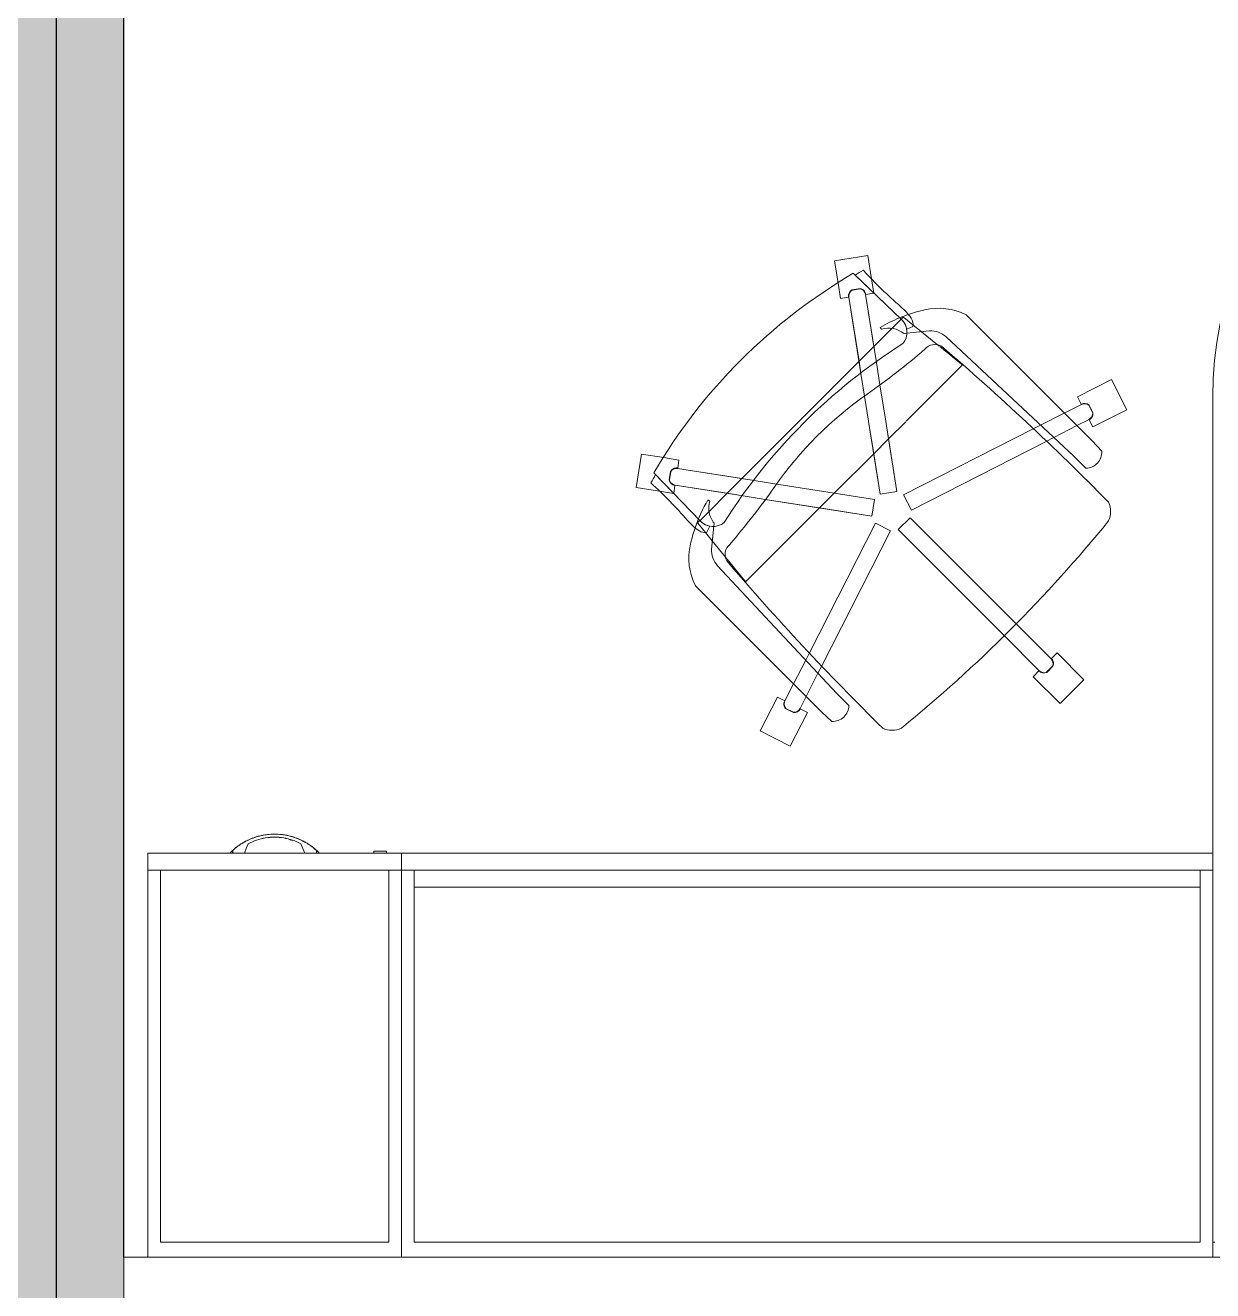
# Model space of a CAD drawing. Header units: inches. Extents: x 587 to 1284, y 1170 to 2052.
# Drawn here: x 655.3 to 725.5, y 1786.1 to 1861 of the extents above; entities that cross this region are included whole.
import ezdxf

# ---------------------------------------------------------------- set-up
doc = ezdxf.new("R2010")
doc.units = ezdxf.units.IN
doc.header["$MEASUREMENT"] = 0
for name, color, linetype, lineweight in [('A-DETL', 90, 'Continuous', 9), ('A-DETL-GENF', 92, 'Continuous', 9), ('A-WALL', 113, 'Continuous', 18), ('A-WALL-PATT', 111, 'Continuous', 18), ('I-FURN', 30, 'Continuous', 9), ('I-FURN-PNLS', 30, 'Continuous', 9), ('I-WALL', 2, 'Continuous', 18)]:
    doc.layers.add(name, color=color, linetype=linetype, lineweight=lineweight)

# ---------------------------------------------------------------- blocks, each defined once
blk = doc.blocks.new('Zira Wksta 12 - Type 1-7446630-Level 07  POWER _ SIGNAL')
at = {"layer": 'I-FURN'}
for p, q in [((-52.013, -41.994), (-50.231, -41.086)), ((-52.013, -41.994), (-50.231, -41.086)), ((-50.231, -41.086), (-49.209, -43.091)), ((-50.231, -41.086), (-49.209, -43.091)), ((-50.991, -43.999), (-52.013, -41.994)), ((-50.991, -43.999), (-52.013, -41.994)), ((-48.386, -43.133), (-47.775, -42.563)), ((-55.839, -50.586), (-48.386, -43.133)), ((-50.046, -43.085), (-50.504, -43.319)), ((-50.046, -43.085), (-50.504, -43.319)), ((-50.493, -43.325), (-50.048, -43.098)), ((-50.493, -43.325), (-50.048, -43.098)), ((-49.655, -43.318), (-49.289, -44.036)), ((-49.655, -43.318), (-49.289, -44.036)), ((-49.209, -43.091), (-49.64, -43.31)), ((-49.209, -43.091), (-49.64, -43.31)), ((-50.561, -43.78), (-50.991, -43.999)), ((-50.561, -43.78), (-50.991, -43.999)), ((-50.032, -44.779), (-50.546, -43.772)), ((-50.032, -44.779), (-50.546, -43.772)), ((-49.289, -44.036), (-48.591, -45.405)), ((-49.289, -44.036), (-48.591, -45.405)), ((-46.768, -43.503), (-47.475, -44.21)), ((-35.858, -45.206), (-34.267, -43.615)), ((-35.858, -45.206), (-34.267, -43.615)), ((-34.267, -43.615), (-32.853, -45.029)), ((-34.267, -43.615), (-32.853, -45.029)), ((-47.475, -44.21), (-54.531, -51.764)), ((-49.318, -46.182), (-50.032, -44.779)), ((-49.318, -46.182), (-50.032, -44.779)), ((-48.591, -45.405), (-48.361, -45.856)), ((-48.591, -45.405), (-48.361, -45.856)), ((-37.604, -47.658), (-35.505, -45.559)), ((-37.604, -47.658), (-35.505, -45.559)), ((-35.517, -45.547), (-35.858, -45.206)), ((-35.517, -45.547), (-35.858, -45.206)), ((-35.35, -45.444), (-35.351, -45.444)), ((-35.063, -45.471), (-34.709, -45.824)), ((-35.063, -45.471), (-34.709, -45.824)), ((-34.697, -45.822), (-35.061, -45.459)), ((-34.697, -45.822), (-35.061, -45.459)), ((-32.853, -45.029), (-34.444, -46.62)), ((-32.853, -45.029), (-34.444, -46.62)), ((-49.098, -46.613), (-49.318, -46.182)), ((-49.098, -46.613), (-49.318, -46.182)), ((-48.361, -45.856), (-44.299, -53.83)), ((-48.361, -45.856), (-44.299, -53.83)), ((-34.798, -46.266), (-36.897, -48.366)), ((-34.798, -46.266), (-36.897, -48.366)), ((-34.444, -46.62), (-34.786, -46.278)), ((-34.444, -46.62), (-34.786, -46.278)), ((-45.19, -54.284), (-49.098, -46.613)), ((-45.19, -54.284), (-49.098, -46.613)), ((-43.847, -53.902), (-37.604, -47.658)), ((-43.847, -53.902), (-37.604, -47.658)), ((-36.897, -48.366), (-43.14, -54.609)), ((-36.897, -48.366), (-43.14, -54.609)), ((-53.965, -52.149), (-52.927, -50.867)), ((-52.927, -50.867), (-52.879, -50.808)), ((-52.876, -50.811), (-49.544, -54.143)), ((-54.842, -53.233), (-54.066, -52.274)), ((-54.058, -52.265), (-53.99, -52.18)), ((-54.894, -52.75), (-54.75, -54.098)), ((-55.598, -54.166), (-55.248, -53.734)), ((-55.248, -53.734), (-54.842, -53.233)), ((-55.158, -53.744), (-54.99, -54.106)), ((-44.299, -53.83), (-45.19, -54.284)), ((-44.299, -53.83), (-45.19, -54.284)), ((-58.298, -57.263), (-55.563, -54.413)), ((-55.563, -54.413), (-58.195, -57.155)), ((-55.711, -54.305), (-55.605, -54.174)), ((-55.684, -54.332), (-55.711, -54.305)), ((-55.601, -54.415), (-55.681, -54.335)), ((-55.033, -54.983), (-55.569, -54.447)), ((-54.75, -54.098), (-54.734, -54.257)), ((-49.522, -54.165), (-48.503, -55.184)), ((-43.14, -54.609), (-43.847, -53.902)), ((-43.14, -54.609), (-43.847, -53.902)), ((-53.967, -56.049), (-55.033, -54.983)), ((-51.71, -55.691), (-49.544, -55.348)), ((-51.71, -55.691), (-49.544, -55.348)), ((-49.529, -55.346), (-45.397, -54.692)), ((-49.529, -55.346), (-48.503, -55.184)), ((-48.503, -55.184), (-45.397, -54.692)), ((-48.503, -55.184), (-47.629, -56.058)), ((-45.397, -54.692), (-45.241, -55.679)), ((-45.397, -54.692), (-45.241, -55.679)), ((-43.522, -55.951), (-43.068, -55.06)), ((-43.522, -55.951), (-43.068, -55.06)), ((-43.068, -55.06), (-35.095, -59.123)), ((-43.068, -55.06), (-35.095, -59.123)), ((-57.972, -56.177), (-57.128, -56.043)), ((-57.972, -56.177), (-57.128, -56.043)), ((-57.128, -56.044), (-57.052, -56.52)), ((-57.128, -56.044), (-57.052, -56.52)), ((-57.05, -56.537), (-53.02, -55.899)), ((-57.05, -56.537), (-53.967, -56.049)), ((-54.986, -55.591), (-55.102, -55.672)), ((-53.967, -56.049), (-53.02, -55.899)), ((-53.093, -56.923), (-53.967, -56.049)), ((-53.02, -55.899), (-51.71, -55.691)), ((-53.02, -55.899), (-51.71, -55.691)), ((-45.241, -55.679), (-49.535, -56.359)), ((-47.629, -56.058), (-49.535, -56.359)), ((-45.241, -55.679), (-47.629, -56.058)), ((-47.629, -56.058), (-45.296, -58.391)), ((-45.835, -61.796), (-44.917, -56.003)), ((-45.296, -58.391), (-44.917, -56.003)), ((-44.917, -56.003), (-43.93, -56.159)), ((-44.917, -56.003), (-43.93, -56.159)), ((-35.851, -59.86), (-43.522, -55.951)), ((-35.851, -59.86), (-43.522, -55.951)), ((-59.35, -56.395), (-57.972, -56.177)), ((-59.35, -56.395), (-57.972, -56.177)), ((-59.037, -58.371), (-59.35, -56.395)), ((-59.037, -58.371), (-59.35, -56.395)), ((-57.392, -56.837), (-57.312, -57.345)), ((-57.392, -56.837), (-57.312, -57.345)), ((-57.303, -57.337), (-57.381, -56.843)), ((-57.303, -57.337), (-57.381, -56.843)), ((-52.373, -56.809), (-56.893, -57.525)), ((-52.373, -56.809), (-53.093, -56.923)), ((-51.034, -56.597), (-52.373, -56.809)), ((-51.034, -56.597), (-52.373, -56.809)), ((-49.544, -56.361), (-51.034, -56.597)), ((-49.544, -56.361), (-51.034, -56.597)), ((-43.93, -56.159), (-44.93, -62.472)), ((-43.93, -56.159), (-44.422, -59.265)), ((-53.093, -56.923), (-56.893, -57.525)), ((-56.891, -57.542), (-56.815, -58.019)), ((-56.891, -57.542), (-56.815, -58.019)), ((-46.161, -63.855), (-53.093, -56.923)), ((-33.448, -58.237), (-32.741, -57.53)), ((-57.709, -58.16), (-59.037, -58.371)), ((-57.709, -58.16), (-59.037, -58.371)), ((-56.815, -58.019), (-57.709, -58.16)), ((-56.815, -58.019), (-57.709, -58.16)), ((-41.002, -65.293), (-33.448, -58.237)), ((-45.835, -61.796), (-45.296, -58.391)), ((-45.296, -58.391), (-44.422, -59.265)), ((-31.802, -58.537), (-32.372, -59.148)), ((-44.422, -59.265), (-44.93, -62.472)), ((-44.422, -59.265), (-40.049, -63.638)), ((-32.372, -59.148), (-39.824, -66.601)), ((-35.421, -60.079), (-35.851, -59.86)), ((-35.421, -60.079), (-35.851, -59.86)), ((-35.095, -59.123), (-34.643, -59.353)), ((-35.095, -59.123), (-34.643, -59.353)), ((-34.643, -59.353), (-33.274, -60.051)), ((-34.643, -59.353), (-33.274, -60.051)), ((-34.018, -60.794), (-35.421, -60.079)), ((-34.018, -60.794), (-35.421, -60.079)), ((-33.274, -60.051), (-32.556, -60.416)), ((-33.274, -60.051), (-32.556, -60.416)), ((-32.549, -60.401), (-32.329, -59.971)), ((-32.549, -60.401), (-32.332, -59.977)), ((-32.332, -59.977), (-32.329, -59.971)), ((-32.329, -59.971), (-30.325, -60.992)), ((-32.329, -59.971), (-30.325, -60.992)), ((-33.01, -61.308), (-34.018, -60.794)), ((-33.01, -61.308), (-34.018, -60.794)), ((-33.237, -61.753), (-33.018, -61.323)), ((-33.237, -61.753), (-33.018, -61.323)), ((-32.336, -60.809), (-32.563, -61.255)), ((-32.336, -60.809), (-32.563, -61.255)), ((-32.557, -61.266), (-32.323, -60.808)), ((-32.557, -61.266), (-32.323, -60.808)), ((-30.325, -60.992), (-31.233, -62.774)), ((-30.325, -60.992), (-31.233, -62.774)), ((-46.047, -63.134), (-45.835, -61.796)), ((-46.047, -63.134), (-45.835, -61.796)), ((-31.233, -62.774), (-33.237, -61.753)), ((-31.233, -62.774), (-33.237, -61.753)), ((-44.93, -62.472), (-45.137, -63.781)), ((-44.93, -62.472), (-45.137, -63.781)), ((-46.763, -67.655), (-46.047, -63.134)), ((-46.161, -63.855), (-46.047, -63.134)), ((-46.763, -67.655), (-46.161, -63.855)), ((-45.287, -64.729), (-46.161, -63.855)), ((-45.137, -63.781), (-45.775, -67.812)), ((-45.137, -63.781), (-45.287, -64.729)), ((-40.105, -63.688), (-41.387, -64.726)), ((-40.046, -63.641), (-40.105, -63.688)), ((-45.287, -64.729), (-45.775, -67.812)), ((-44.221, -65.795), (-45.287, -64.729)), ((-41.512, -64.828), (-42.471, -65.604)), ((-41.418, -64.752), (-41.503, -64.82)), ((-44.911, -65.864), (-44.829, -65.748)), ((-43.686, -66.33), (-44.221, -65.795)), ((-43.495, -65.495), (-43.337, -65.512)), ((-43.344, -65.751), (-42.982, -65.92)), ((-43.337, -65.512), (-41.988, -65.655)), ((-42.471, -65.604), (-42.972, -66.01)), ((-43.651, -66.325), (-46.501, -69.06)), ((-46.394, -68.957), (-43.651, -66.325)), ((-43.573, -66.443), (-43.653, -66.363)), ((-43.543, -66.473), (-43.571, -66.445)), ((-43.412, -66.366), (-43.543, -66.473)), ((-42.972, -66.01), (-43.404, -66.36)), ((-47.399, -68.471), (-47.257, -67.577)), ((-47.399, -68.471), (-47.257, -67.577)), ((-47.257, -67.577), (-46.78, -67.652)), ((-47.257, -67.577), (-46.78, -67.652)), ((-46.583, -68.074), (-46.075, -68.154)), ((-46.583, -68.074), (-46.075, -68.154)), ((-46.081, -68.143), (-46.575, -68.065)), ((-46.081, -68.143), (-46.575, -68.065)), ((-45.759, -67.814), (-45.282, -67.89)), ((-45.759, -67.814), (-45.282, -67.89)), ((-45.281, -67.89), (-45.415, -68.734)), ((-45.281, -67.89), (-45.415, -68.734)), ((-47.609, -69.799), (-47.399, -68.471)), ((-47.609, -69.799), (-47.399, -68.471)), ((-45.415, -68.734), (-45.633, -70.112)), ((-45.415, -68.734), (-45.633, -70.112)), ((-45.633, -70.112), (-47.609, -69.799)), ((-45.633, -70.112), (-47.609, -69.799)), ((-24.173, -89.02), (-24, -89.02)), ((-24.173, -89.02), (-24, -89.02)), ((-24.173, -89.02), (-24, -89.02)), ((-24, -89.013), (-24.167, -89.013)), ((-24, -89.013), (-24.167, -89.013)), ((-24, -89.013), (-24.167, -89.013)), ((-24, -88.848), (-24, -88.843)), ((-24, -88.843), (-24, -88.886)), ((-24, -88.896), (-24, -88.843)), ((-24, -88.843), (-24, -88.846)), ((-24, -88.848), (-24, -88.843)), ((-24, -88.843), (-24, -88.846)), ((-24, -88.846), (-24, -88.855)), ((-24, -88.846), (-24, -88.855)), ((-24, -88.896), (-24, -88.848)), ((-24, -88.859), (-24, -88.848)), ((-24, -88.855), (-24, -88.869)), ((-24, -88.855), (-24, -88.869)), ((-24, -88.876), (-24, -88.859)), ((-24, -88.869), (-24, -88.886)), ((-24, -88.869), (-24, -88.886)), ((-24, -88.896), (-24, -88.876)), ((-24, -88.886), (-24, -88.918)), ((-24, -88.886), (-24, -88.918)), ((-24, -88.886), (-24, -88.988)), ((-24, -88.941), (-24, -88.917)), ((-24, -88.941), (-24, -88.917)), ((-24, -88.941), (-24, -88.917)), ((-24, -88.918), (-24, -88.988)), ((-24, -88.918), (-24, -88.952)), ((-24, -88.988), (-24, -88.952)), ((-24, -88.988), (-24, -88.952)), ((-24, -88.952), (-24, -88.988)), ((-24, -88.988), (-24, -88.952)), ((-24, -89.02), (-24, -88.988)), ((-24, -88.988), (-24, -89.013)), ((-24, -89.02), (-24, -88.988)), ((-24, -88.988), (-24, -89.013)), ((-24, -89.02), (-24, -88.988)), ((-24, -88.988), (-24, -89.013)), ((-24, -89.02), (-24, -89.364)), ((-24, -89.361), (-24, -89.02)), ((-24, -89.02), (-24, -89.709)), ((-24, -89.361), (-24, -89.02)), ((-24, -89.02), (-24, -89.364)), ((-24, -89.361), (-24, -89.02)), ((-24.281, -89.825), (-24, -89.709)), ((-24.281, -89.825), (-24, -89.709)), ((-24.281, -89.825), (-24, -89.709)), ((-24, -89.364), (-24, -89.709)), ((-24, -89.709), (-24, -89.364)), ((-24, -89.709), (-24, -89.364)), ((-24, -89.364), (-24, -89.709)), ((-24, -89.709), (-24, -89.364)), ((-24.561, -89.941), (-24.281, -89.825)), ((-24.561, -89.941), (-24.281, -89.825)), ((-24.561, -89.941), (-24.281, -89.825)), ((-24.281, -93.175), (-24.561, -93.059)), ((-24.281, -93.175), (-24.561, -93.059)), ((-24.281, -93.175), (-24.561, -93.059)), ((-24, -93.291), (-24.281, -93.175)), ((-24, -93.291), (-24.281, -93.175)), ((-24, -93.291), (-24.281, -93.175)), ((-24, -93.636), (-24, -93.291)), ((-24, -93.291), (-24, -93.636)), ((-24, -93.636), (-24, -93.291)), ((-24, -93.291), (-24, -93.636)), ((-24, -93.636), (-24, -93.291)), ((-24, -93.291), (-24, -93.98)), ((-24, -93.98), (-24.173, -93.98)), ((-24, -93.98), (-24.173, -93.98)), ((-24, -93.98), (-24.173, -93.98)), ((-24.167, -93.987), (-24, -93.987)), ((-24.167, -93.987), (-24, -93.987)), ((-24.167, -93.987), (-24, -93.987)), ((-24, -93.636), (-24, -93.98)), ((-24, -93.636), (-24, -93.98)), ((-24, -93.98), (-24, -93.639)), ((-24, -93.98), (-24, -93.639)), ((-24, -93.98), (-24, -93.639)), ((-24, -94.012), (-24, -93.98)), ((-24, -94.012), (-24, -93.98)), ((-24, -94.012), (-24, -93.98)), ((-24, -93.987), (-24, -94.012)), ((-24, -93.987), (-24, -94.012)), ((-24, -93.987), (-24, -94.012)), ((-24, -94.012), (-24, -94.082)), ((-24, -94.048), (-24, -94.012)), ((-24, -94.012), (-24, -94.048)), ((-24, -94.048), (-24, -94.012)), ((-24, -94.012), (-24, -94.114)), ((-24, -94.048), (-24, -94.012)), ((-24, -94.048), (-24, -94.082)), ((-24, -94.083), (-24, -94.059)), ((-24, -94.083), (-24, -94.059)), ((-24, -94.083), (-24, -94.059)), ((-24, -94.082), (-24, -94.114)), ((-24, -94.082), (-24, -94.114)), ((-24, -94.157), (-24, -94.104)), ((-24, -94.124), (-24, -94.104)), ((-24, -94.157), (-24, -94.104)), ((-24, -94.114), (-24, -94.157)), ((-24, -94.114), (-24, -94.157)), ((-24, -94.114), (-24, -94.145)), ((-24, -94.141), (-24, -94.124)), ((-24, -94.152), (-24, -94.141)), ((-24, -94.145), (-24, -94.154)), ((-24, -94.157), (-24, -94.152)), ((-24, -94.154), (-24, -94.157))]:
    blk.add_line(p, q, dxfattribs=at)
at = {"layer": 'I-FURN', "flags": 128}
for points in [[(-24, -89.709), (-24.281, -89.825), (-24.561, -89.941)], [(-24, -89.709), (-24.281, -89.825), (-24.561, -89.941)], [(-24, -89.709), (-24.281, -89.825), (-24.561, -89.941)], [(-24.561, -93.059), (-24.281, -93.175), (-24, -93.291)], [(-24.561, -93.059), (-24.281, -93.175), (-24, -93.291)], [(-24.561, -93.059), (-24.281, -93.175), (-24, -93.291)]]:
    blk.add_lwpolyline(points, dxfattribs=at)
at = {"layer": 'I-FURN'}
for centre, radius, start, end in [((62.792, -151.709), 153.519, 134.47495, 139.52132), ((-47.723, -43.518), 0.956, 0.89014, 93.10986), ((-44.209, -43.355), 1.314, 65.04325, 114.95675), ((-97.293, -108.055), 84.963, 39.14745, 50.85255), ((-50.201, -43.59), 0.407, 138.16515, 207.83485), ((-50.201, -43.59), 0.407, 138.16515, 207.83485), ((-50.184, -43.588), 0.406, 139.61986, 207), ((-50.184, -43.588), 0.406, 139.61986, 207), ((-50.017, -43.503), 0.406, 27, 94.38014), ((-50.017, -43.503), 0.406, 27, 94.38014), ((-50.005, -43.49), 0.407, 81.90091, 95.83485), ((-50.005, -43.49), 0.407, 26.16515, 95.83485), ((-50.005, -43.49), 0.407, 67.96697, 81.90091), ((-50.005, -43.49), 0.407, 26.16515, 67.96697), ((-35.225, -45.831), 0.407, 66.16515, 135.83485), ((-35.225, -45.831), 0.407, 108.05656, 135.83485), ((-35.217, -45.847), 0.406, 67.61986, 135), ((-35.217, -45.847), 0.406, 121.52397, 135), ((-35.217, -45.847), 0.406, 108.04795, 121.52397), ((-35.225, -45.831), 0.407, 66.16515, 107.96697), ((-35.217, -45.847), 0.406, 94.57192, 108.04795), ((-35.217, -45.847), 0.406, 81.09589, 94.57192), ((-35.217, -45.847), 0.406, 67.61986, 81.09589), ((-35.085, -45.979), 0.406, 315, 22.38014), ((-35.085, -45.979), 0.406, 315, 22.38014), ((-35.069, -45.987), 0.407, 314.16515, 23.83485), ((-35.069, -45.987), 0.407, 314.16515, 23.83485), ((-52.596, -52.226), 3.634, 153.17893, 193.04781), ((-53.509, -52.699), 1.385, 137.80127, 182.10784), ((-53.326, -52.44), 0.763, 149.23375, 230.76625), ((-46.772, -50.876), 9.612, 193.04781, 198.99641), ((-86.254, -81.008), 42.842, 34.97666, 40.76994), ((-53.494, -56.9), 3.739, 125.09358, 139.01435), ((-55.291, -54.343), 0.613, 77.54268, 125.09358), ((-76.847, -36.61), 27.198, 312.48818, 319.01435), ((-46.772, -50.876), 9.612, 198.99641, 202.2631), ((-46.772, -50.876), 9.612, 202.39968, 209.93341), ((-54.803, -55.143), 1.054, 50.95537, 136.17861), ((-54.803, -55.143), 1.054, 100.20015, 136.17861), ((-53.671, -55.165), 1.382, 140.08783, 197.94966), ((-25.52, -36.282), 33.832, 212.22846, 237.77154), ((-32.593, -54.971), 1.314, 335.04325, 24.95675), ((-140.947, 52.03), 153.519, 310.47868, 315.52505), ((-29.596, -40.361), 33.165, 209.44776, 210.42343), ((-56.995, -56.923), 0.407, 98.16515, 167.83485), ((-56.995, -56.923), 0.407, 98.16515, 167.83485), ((-56.986, -56.938), 0.406, 99, 166.38014), ((-56.986, -56.938), 0.406, 125.95205, 166.38014), ((-56.986, -56.938), 0.406, 99, 125.95205), ((-32.965, -43.727), 22.194, 214.97666, 235.02334), ((-29.906, -40.669), 32.885, 210.30403, 239.69254), ((-56.96, -57.141), 0.407, 210.16515, 279.83485), ((-56.96, -57.141), 0.407, 210.16515, 224.09909), ((-56.957, -57.124), 0.406, 211.61986, 279), ((-56.957, -57.124), 0.406, 211.61986, 279), ((-56.96, -57.141), 0.407, 224.09909, 265.90091), ((-56.96, -57.141), 0.407, 265.90091, 279.83485), ((-32.756, -58.485), 0.956, 356.89014, 89.10986), ((-32.741, -60.778), 0.406, 22.57192, 63), ((-32.741, -60.778), 0.406, 355.61986, 63), ((-32.728, -60.766), 0.407, 354.16515, 63.83485), ((-32.728, -60.766), 0.407, 354.16515, 63.83485), ((-32.828, -60.963), 0.407, 242.16515, 311.83485), ((-32.828, -60.963), 0.407, 242.16515, 256.09909), ((-32.826, -60.946), 0.406, 243, 310.38014), ((-32.826, -60.946), 0.406, 243, 283.42808), ((-32.828, -60.963), 0.407, 256.09909, 270.03303), ((-32.828, -60.963), 0.407, 270.03303, 283.96697), ((-32.826, -60.946), 0.406, 283.42808, 310.38014), ((-32.828, -60.963), 0.407, 283.96697, 311.83485), ((-32.741, -60.778), 0.406, 355.61986, 22.57192), ((-70.246, -97.016), 42.842, 49.23006, 55.02334), ((-44.381, -65.565), 1.054, 313.82139, 39.04463), ((-41.678, -64.088), 0.763, 219.23375, 300.76625), ((-44.403, -64.433), 1.382, 252.05034, 280.98126), ((-44.403, -64.433), 1.382, 280.98126, 309.91217), ((-44.381, -65.565), 1.054, 313.82139, 349.79985), ((-41.937, -64.271), 1.385, 267.89216, 312.19873), ((-40.114, -57.534), 9.612, 240.06659, 251.00359), ((-46.139, -64.255), 3.739, 310.98565, 324.90642), ((-43.581, -66.052), 0.613, 324.90642, 12.45732), ((-25.848, -87.609), 27.198, 130.98565, 137.51182), ((-40.114, -57.534), 9.612, 251.00359, 256.95219), ((-41.464, -63.358), 3.634, 256.95219, 296.82107), ((-46.379, -67.722), 0.407, 170.16515, 239.83485), ((-46.379, -67.722), 0.407, 170.16515, 198.03303), ((-46.362, -67.719), 0.406, 171, 224.90411), ((-46.362, -67.719), 0.406, 171, 238.38014), ((-46.379, -67.722), 0.407, 198.03303, 211.96697), ((-46.379, -67.722), 0.407, 211.96697, 225.90091), ((-46.379, -67.722), 0.407, 225.90091, 239.83485), ((-46.362, -67.719), 0.406, 224.90411, 238.38014), ((-46.177, -67.748), 0.406, 283.61986, 337.52397), ((-46.161, -67.756), 0.407, 282.16515, 351.83485), ((-46.161, -67.756), 0.407, 282.16515, 337.90091), ((-46.177, -67.748), 0.406, 297.09589, 351), ((-46.177, -67.748), 0.406, 337.52397, 351), ((-46.161, -67.756), 0.407, 337.90091, 351.83485), ((-46.177, -67.748), 0.406, 283.61986, 297.09589), ((-29.599, -40.358), 33.165, 239.57657, 240.55224), ((-21.447, -91.5), 3.685, 137.02895, 137.70289), ((-21.447, -91.5), 3.685, 137.02895, 137.70289), ((-21.447, -91.5), 3.685, 137.02895, 137.70289), ((-21.447, -91.5), 3.685, 137.03852, 137.56704), ((-21.447, -91.5), 3.685, 137.03852, 137.56704), ((-21.447, -91.5), 3.685, 137.03852, 137.56704), ((-21.447, -91.5), 3.685, 222.29711, 222.97105), ((-21.447, -91.5), 3.685, 222.29711, 222.97105), ((-21.447, -91.5), 3.685, 222.29711, 222.97105), ((-21.447, -91.5), 3.685, 222.43296, 222.96148), ((-21.447, -91.5), 3.685, 222.43296, 222.96148), ((-21.447, -91.5), 3.685, 222.43296, 222.96148)]:
    blk.add_arc(centre, radius, start, end, dxfattribs=at)
for points, knots in [([(-24.173, -93.98), (-24.325, -93.813), (-24.599, -93.45), (-24.903, -92.839), (-25.09, -92.181), (-25.174, -91.273), (-25.004, -90.364), (-24.598, -89.55), (-24.325, -89.187), (-24.173, -89.02)], [0, 0, 0, 0, 0.125, 0.25, 0.375, 0.5, 0.75, 0.875, 1, 1, 1, 1]), ([(-24.173, -93.98), (-24.325, -93.813), (-24.599, -93.45), (-24.903, -92.839), (-25.09, -92.181), (-25.174, -91.273), (-25.004, -90.364), (-24.598, -89.55), (-24.325, -89.187), (-24.173, -89.02)], [0, 0, 0, 0, 0.125, 0.25, 0.375, 0.5, 0.75, 0.875, 1, 1, 1, 1]), ([(-24.172, -89.019), (-24.306, -89.167), (-24.437, -89.336), (-24.553, -89.516), (-24.56, -89.529)], [0.0014998, 0.0014998, 0.0014998, 0.0014998, 0.1111111, 0.1191615, 0.1191615, 0.1191615, 0.1191615]), ([(-24.172, -89.019), (-24.306, -89.167), (-24.437, -89.336), (-24.553, -89.516), (-24.56, -89.529)], [0.0014998, 0.0014998, 0.0014998, 0.0014998, 0.1111111, 0.1191615, 0.1191615, 0.1191615, 0.1191615]), ([(-24.172, -89.019), (-24.306, -89.167), (-24.437, -89.336), (-24.553, -89.516), (-24.56, -89.529)], [0.0014998, 0.0014998, 0.0014998, 0.0014998, 0.1111111, 0.1191615, 0.1191615, 0.1191615, 0.1191615]), ([(-24.045, -88.886), (-24.039, -88.881), (-24.031, -88.873), (-24.021, -88.863), (-24.016, -88.858), (-24.012, -88.854), (-24.009, -88.851), (-24.007, -88.849), (-24.004, -88.847), (-24.003, -88.845), (-24.001, -88.844), (-24, -88.843), (-24, -88.843)], [0, 0, 0, 0, 0.25, 0.375, 0.5, 0.5625, 0.625, 0.6875, 0.75, 0.8125, 0.875, 1, 1, 1, 1]), ([(-24.045, -88.886), (-24.039, -88.881), (-24.031, -88.873), (-24.021, -88.863), (-24.016, -88.858), (-24.012, -88.854), (-24.009, -88.851), (-24.007, -88.849), (-24.004, -88.847), (-24.003, -88.845), (-24.001, -88.844), (-24, -88.843), (-24, -88.843)], [0, 0, 0, 0, 0.25, 0.375, 0.5, 0.5625, 0.625, 0.6875, 0.75, 0.8125, 0.875, 1, 1, 1, 1]), ([(-24.045, -88.886), (-24.039, -88.881), (-24.031, -88.873), (-24.021, -88.863), (-24.016, -88.858), (-24.012, -88.854), (-24.009, -88.851), (-24.007, -88.849), (-24.004, -88.847), (-24.003, -88.845), (-24.001, -88.844), (-24, -88.843), (-24, -88.843)], [0, 0, 0, 0, 0.25, 0.375, 0.5, 0.5625, 0.625, 0.6875, 0.75, 0.8125, 0.875, 1, 1, 1, 1]), ([(-24, -88.843), (-24.001, -88.843), (-24.002, -88.844), (-24.004, -88.847), (-24.007, -88.849), (-24.009, -88.851), (-24.012, -88.855), (-24.016, -88.858), (-24.019, -88.861), (-24.023, -88.865), (-24.027, -88.869), (-24.032, -88.873), (-24.035, -88.876), (-24.036, -88.878)], [0, 0, 0, 0, 0.125, 0.1875, 0.25, 0.3125, 0.375, 0.4375, 0.5, 0.5625, 0.625, 0.6875, 0.75, 0.75, 0.75, 0.75]), ([(-24, -88.843), (-24.001, -88.843), (-24.002, -88.844), (-24.004, -88.847), (-24.007, -88.849), (-24.009, -88.851), (-24.012, -88.855), (-24.016, -88.858), (-24.019, -88.861), (-24.023, -88.865), (-24.027, -88.869), (-24.032, -88.873), (-24.035, -88.876), (-24.036, -88.878)], [0, 0, 0, 0, 0.125, 0.1875, 0.25, 0.3125, 0.375, 0.4375, 0.5, 0.5625, 0.625, 0.6875, 0.75, 0.75, 0.75, 0.75]), ([(-24, -88.843), (-24.001, -88.843), (-24.002, -88.844), (-24.004, -88.847), (-24.007, -88.849), (-24.009, -88.851), (-24.012, -88.855), (-24.016, -88.858), (-24.019, -88.861), (-24.023, -88.865), (-24.027, -88.869), (-24.032, -88.873), (-24.035, -88.876), (-24.036, -88.878)], [0, 0, 0, 0, 0.125, 0.1875, 0.25, 0.3125, 0.375, 0.4375, 0.5, 0.5625, 0.625, 0.6875, 0.75, 0.75, 0.75, 0.75]), ([(-24.173, -93.98), (-24.325, -93.813), (-24.599, -93.45), (-24.903, -92.839), (-25.09, -92.181), (-25.174, -91.273), (-25.004, -90.364), (-24.7, -89.754), (-24.581, -89.561)], [0, 0, 0, 0, 0.125, 0.25, 0.375, 0.5, 0.75, 0.875, 0.875, 0.875, 0.875]), ([(-24.672, -89.717), (-24.727, -89.817), (-24.79, -89.945), (-24.846, -90.076), (-24.856, -90.102)], [0.15929421, 0.15929421, 0.15929421, 0.15929421, 0.22222222, 0.23760808, 0.23760808, 0.23760808, 0.23760808]), ([(-24.672, -89.717), (-24.727, -89.817), (-24.79, -89.945), (-24.846, -90.076), (-24.856, -90.102)], [0.15929421, 0.15929421, 0.15929421, 0.15929421, 0.22222222, 0.23760808, 0.23760808, 0.23760808, 0.23760808]), ([(-24.672, -89.717), (-24.727, -89.817), (-24.79, -89.945), (-24.846, -90.076), (-24.856, -90.102)], [0.15929421, 0.15929421, 0.15929421, 0.15929421, 0.22222222, 0.23760808, 0.23760808, 0.23760808, 0.23760808]), ([(-24.945, -90.34), (-24.973, -90.425), (-25.009, -90.551), (-25.04, -90.679), (-25.049, -90.72)], [0.28408999, 0.28408999, 0.28408999, 0.28408999, 0.33333333, 0.35626869, 0.35626869, 0.35626869, 0.35626869]), ([(-24.945, -90.34), (-24.973, -90.425), (-25.009, -90.551), (-25.04, -90.679), (-25.049, -90.72)], [0.28408999, 0.28408999, 0.28408999, 0.28408999, 0.33333333, 0.35626869, 0.35626869, 0.35626869, 0.35626869]), ([(-24.945, -90.34), (-24.973, -90.425), (-25.009, -90.551), (-25.04, -90.679), (-25.049, -90.72)], [0.28408999, 0.28408999, 0.28408999, 0.28408999, 0.33333333, 0.35626869, 0.35626869, 0.35626869, 0.35626869]), ([(-25.096, -90.982), (-25.106, -91.054), (-25.12, -91.181), (-25.127, -91.308), (-25.128, -91.364)], [0.40506916, 0.40506916, 0.40506916, 0.40506916, 0.44444444, 0.47528072, 0.47528072, 0.47528072, 0.47528072]), ([(-25.096, -90.982), (-25.106, -91.054), (-25.12, -91.181), (-25.127, -91.308), (-25.128, -91.364)], [0.40506916, 0.40506916, 0.40506916, 0.40506916, 0.44444444, 0.47528072, 0.47528072, 0.47528072, 0.47528072]), ([(-25.096, -90.982), (-25.106, -91.054), (-25.12, -91.181), (-25.127, -91.308), (-25.128, -91.364)], [0.40506916, 0.40506916, 0.40506916, 0.40506916, 0.44444444, 0.47528072, 0.47528072, 0.47528072, 0.47528072]), ([(-25.049, -92.28), (-25.04, -92.321), (-25.009, -92.448), (-24.976, -92.577), (-24.951, -92.663)], [0.6437238, 0.6437238, 0.6437238, 0.6437238, 0.66666667, 0.71588521, 0.71588521, 0.71588521, 0.71588521]), ([(-25.049, -92.28), (-25.04, -92.321), (-25.009, -92.448), (-24.976, -92.577), (-24.951, -92.663)], [0.6437238, 0.6437238, 0.6437238, 0.6437238, 0.66666667, 0.71588521, 0.71588521, 0.71588521, 0.71588521]), ([(-25.049, -92.28), (-25.04, -92.321), (-25.009, -92.448), (-24.976, -92.577), (-24.951, -92.663)], [0.6437238, 0.6437238, 0.6437238, 0.6437238, 0.66666667, 0.71588521, 0.71588521, 0.71588521, 0.71588521]), ([(-24.857, -92.898), (-24.808, -93.017), (-24.751, -93.149), (-24.678, -93.27), (-24.671, -93.282)], [0.76237976, 0.76237976, 0.76237976, 0.76237976, 0.83333333, 0.84063549, 0.84063549, 0.84063549, 0.84063549]), ([(-24.857, -92.898), (-24.808, -93.017), (-24.751, -93.149), (-24.678, -93.27), (-24.671, -93.282)], [0.76237976, 0.76237976, 0.76237976, 0.76237976, 0.83333333, 0.84063549, 0.84063549, 0.84063549, 0.84063549]), ([(-24.857, -92.898), (-24.808, -93.017), (-24.751, -93.149), (-24.678, -93.27), (-24.671, -93.282)], [0.76237976, 0.76237976, 0.76237976, 0.76237976, 0.83333333, 0.84063549, 0.84063549, 0.84063549, 0.84063549]), ([(-24, -94.157), (-24, -94.157), (-24.001, -94.156), (-24.003, -94.155), (-24.004, -94.153), (-24.007, -94.151), (-24.009, -94.149), (-24.012, -94.146), (-24.015, -94.143), (-24.018, -94.14), (-24.021, -94.137), (-24.025, -94.133), (-24.032, -94.126), (-24.039, -94.119), (-24.045, -94.114)], [0, 0, 0, 0, 0.125, 0.1875, 0.25, 0.3125, 0.375, 0.4375, 0.5, 0.5625, 0.625, 0.6875, 0.75, 1, 1, 1, 1]), ([(-24, -94.157), (-24, -94.157), (-24.001, -94.156), (-24.003, -94.155), (-24.004, -94.153), (-24.007, -94.151), (-24.009, -94.149), (-24.012, -94.146), (-24.015, -94.143), (-24.018, -94.14), (-24.021, -94.137), (-24.025, -94.133), (-24.032, -94.126), (-24.039, -94.119), (-24.045, -94.114)], [0, 0, 0, 0, 0.125, 0.1875, 0.25, 0.3125, 0.375, 0.4375, 0.5, 0.5625, 0.625, 0.6875, 0.75, 1, 1, 1, 1]), ([(-24, -94.157), (-24, -94.157), (-24.001, -94.156), (-24.003, -94.155), (-24.004, -94.153), (-24.007, -94.151), (-24.009, -94.149), (-24.012, -94.146), (-24.015, -94.143), (-24.018, -94.14), (-24.021, -94.137), (-24.025, -94.133), (-24.032, -94.126), (-24.039, -94.119), (-24.045, -94.114)], [0, 0, 0, 0, 0.125, 0.1875, 0.25, 0.3125, 0.375, 0.4375, 0.5, 0.5625, 0.625, 0.6875, 0.75, 1, 1, 1, 1]), ([(-24.036, -94.122), (-24.033, -94.125), (-24.029, -94.129), (-24.023, -94.135), (-24.019, -94.139), (-24.016, -94.142), (-24.012, -94.145), (-24.009, -94.149), (-24.007, -94.151), (-24.004, -94.153), (-24.002, -94.156), (-24.001, -94.157), (-24, -94.157)], [0.25, 0.25, 0.25, 0.25, 0.375, 0.4375, 0.5, 0.5625, 0.625, 0.6875, 0.75, 0.8125, 0.875, 1, 1, 1, 1]), ([(-24.036, -94.122), (-24.033, -94.125), (-24.029, -94.129), (-24.023, -94.135), (-24.019, -94.139), (-24.016, -94.142), (-24.012, -94.145), (-24.009, -94.149), (-24.007, -94.151), (-24.004, -94.153), (-24.002, -94.156), (-24.001, -94.157), (-24, -94.157)], [0.25, 0.25, 0.25, 0.25, 0.375, 0.4375, 0.5, 0.5625, 0.625, 0.6875, 0.75, 0.8125, 0.875, 1, 1, 1, 1]), ([(-24.036, -94.122), (-24.033, -94.125), (-24.029, -94.129), (-24.023, -94.135), (-24.019, -94.139), (-24.016, -94.142), (-24.012, -94.145), (-24.009, -94.149), (-24.007, -94.151), (-24.004, -94.153), (-24.002, -94.156), (-24.001, -94.157), (-24, -94.157)], [0.25, 0.25, 0.25, 0.25, 0.375, 0.4375, 0.5, 0.5625, 0.625, 0.6875, 0.75, 0.8125, 0.875, 1, 1, 1, 1])]:
    blk.add_open_spline(points, degree=3, knots=knots, dxfattribs=at)
for points in [[(-24.581, -89.561), (-24.462, -89.369), (-24.325, -89.187), (-24.173, -89.02)], [(-24.143, -88.988), (-24.132, -88.976), (-24.11, -88.953), (-24.077, -88.918), (-24.055, -88.897), (-24.045, -88.886)], [(-24.143, -88.988), (-24.132, -88.976), (-24.11, -88.953), (-24.077, -88.918), (-24.055, -88.897), (-24.045, -88.886)], [(-24.143, -88.988), (-24.132, -88.976), (-24.121, -88.964), (-24.11, -88.953)], [(-24.11, -88.953), (-24.121, -88.964), (-24.132, -88.976), (-24.143, -88.988)], [(-24.11, -88.953), (-24.121, -88.964), (-24.132, -88.976), (-24.143, -88.988)], [(-24.11, -88.953), (-24.121, -88.964), (-24.132, -88.976), (-24.143, -88.988)], [(-24.11, -88.953), (-24.099, -88.941), (-24.088, -88.93), (-24.077, -88.919)], [(-24.055, -88.896), (-24.069, -88.911), (-24.084, -88.926), (-24.099, -88.941)], [(-24.055, -88.896), (-24.069, -88.911), (-24.084, -88.926), (-24.099, -88.941)], [(-24.055, -88.896), (-24.069, -88.911), (-24.084, -88.926), (-24.099, -88.941)], [(-24.077, -88.919), (-24.066, -88.908), (-24.055, -88.897), (-24.045, -88.886)], [(-24.036, -88.878), (-24.042, -88.884), (-24.048, -88.89), (-24.055, -88.896)], [(-24.036, -88.878), (-24.042, -88.884), (-24.048, -88.89), (-24.055, -88.896)], [(-24.036, -88.878), (-24.042, -88.884), (-24.048, -88.89), (-24.055, -88.896)], [(-24.56, -89.529), (-24.599, -89.59), (-24.637, -89.653), (-24.672, -89.717)], [(-24.56, -89.529), (-24.599, -89.59), (-24.637, -89.653), (-24.672, -89.717)], [(-24.56, -89.529), (-24.599, -89.59), (-24.637, -89.653), (-24.672, -89.717)], [(-24.561, -89.941), (-24.732, -90.259), (-24.969, -90.951), (-24.969, -92.05), (-24.732, -92.742), (-24.561, -93.059)], [(-24.561, -89.941), (-24.732, -90.259), (-24.969, -90.951), (-24.969, -92.05), (-24.732, -92.742), (-24.561, -93.059)], [(-24.561, -89.941), (-24.732, -90.259), (-24.969, -90.951), (-24.969, -92.05), (-24.732, -92.742), (-24.561, -93.059)], [(-24.894, -90.198), (-24.912, -90.245), (-24.929, -90.292), (-24.944, -90.34)], [(-24.894, -90.198), (-24.912, -90.245), (-24.929, -90.292), (-24.944, -90.34)], [(-24.894, -90.198), (-24.912, -90.245), (-24.929, -90.292), (-24.944, -90.34)], [(-24.91, -90.961), (-24.881, -90.783), (-24.822, -90.613), (-24.757, -90.445)], [(-24.91, -90.961), (-24.881, -90.783), (-24.822, -90.613), (-24.757, -90.445)], [(-24.91, -90.961), (-24.881, -90.783), (-24.822, -90.613), (-24.757, -90.445)], [(-24.856, -90.102), (-24.867, -90.127), (-24.877, -90.153), (-24.887, -90.179)], [(-24.856, -90.102), (-24.867, -90.127), (-24.877, -90.153), (-24.887, -90.179)], [(-24.856, -90.102), (-24.867, -90.127), (-24.877, -90.153), (-24.887, -90.179)], [(-24.778, -90.436), (-24.719, -90.266), (-24.647, -90.1), (-24.561, -89.941)], [(-24.778, -90.436), (-24.719, -90.266), (-24.647, -90.1), (-24.561, -89.941)], [(-24.778, -90.436), (-24.719, -90.266), (-24.647, -90.1), (-24.561, -89.941)], [(-25.049, -90.72), (-25.067, -90.807), (-25.083, -90.895), (-25.096, -90.983)], [(-25.049, -90.72), (-25.067, -90.807), (-25.083, -90.895), (-25.096, -90.983)], [(-25.049, -90.72), (-25.067, -90.807), (-25.083, -90.895), (-25.096, -90.983)], [(-24.955, -91.5), (-24.955, -91.319), (-24.949, -91.136), (-24.91, -90.961)], [(-24.955, -91.5), (-24.955, -91.319), (-24.949, -91.136), (-24.91, -90.961)], [(-24.955, -91.5), (-24.955, -91.319), (-24.949, -91.136), (-24.91, -90.961)], [(-25.129, -91.365), (-25.133, -91.455), (-25.132, -91.545), (-25.127, -91.634)], [(-25.129, -91.365), (-25.133, -91.455), (-25.132, -91.545), (-25.127, -91.634)], [(-25.129, -91.365), (-25.133, -91.455), (-25.132, -91.545), (-25.127, -91.634)], [(-25.129, -91.635), (-25.125, -91.763), (-25.111, -91.89), (-25.092, -92.016)], [(-25.129, -91.635), (-25.125, -91.763), (-25.111, -91.89), (-25.092, -92.016)], [(-25.129, -91.635), (-25.125, -91.763), (-25.111, -91.89), (-25.092, -92.016)], [(-25.095, -92.017), (-25.083, -92.105), (-25.066, -92.192), (-25.047, -92.279)], [(-25.095, -92.017), (-25.083, -92.105), (-25.066, -92.192), (-25.047, -92.279)], [(-25.095, -92.017), (-25.083, -92.105), (-25.066, -92.192), (-25.047, -92.279)], [(-24.91, -92.039), (-24.94, -91.861), (-24.965, -91.678), (-24.971, -91.496)], [(-24.91, -92.039), (-24.94, -91.861), (-24.965, -91.678), (-24.971, -91.496)], [(-24.91, -92.039), (-24.94, -91.861), (-24.965, -91.678), (-24.971, -91.496)], [(-24.945, -92.66), (-24.929, -92.708), (-24.913, -92.755), (-24.896, -92.803)], [(-24.945, -92.66), (-24.929, -92.708), (-24.913, -92.755), (-24.896, -92.803)], [(-24.945, -92.66), (-24.929, -92.708), (-24.913, -92.755), (-24.896, -92.803)], [(-24.778, -92.564), (-24.836, -92.393), (-24.875, -92.218), (-24.91, -92.039)], [(-24.778, -92.564), (-24.836, -92.393), (-24.875, -92.218), (-24.91, -92.039)], [(-24.778, -92.564), (-24.836, -92.393), (-24.875, -92.218), (-24.91, -92.039)], [(-24.561, -93.059), (-24.647, -92.9), (-24.719, -92.734), (-24.778, -92.564)], [(-24.561, -93.059), (-24.647, -92.9), (-24.719, -92.734), (-24.778, -92.564)], [(-24.561, -93.059), (-24.647, -92.9), (-24.719, -92.734), (-24.778, -92.564)], [(-24.887, -92.821), (-24.877, -92.847), (-24.867, -92.872), (-24.857, -92.898)], [(-24.887, -92.821), (-24.877, -92.847), (-24.867, -92.872), (-24.857, -92.898)], [(-24.887, -92.821), (-24.877, -92.847), (-24.867, -92.872), (-24.857, -92.898)], [(-24.672, -93.283), (-24.637, -93.347), (-24.597, -93.408), (-24.555, -93.467)], [(-24.672, -93.283), (-24.637, -93.347), (-24.597, -93.408), (-24.555, -93.467)], [(-24.672, -93.283), (-24.637, -93.347), (-24.597, -93.408), (-24.555, -93.467)], [(-24.56, -93.471), (-24.446, -93.652), (-24.316, -93.822), (-24.172, -93.981)], [(-24.56, -93.471), (-24.446, -93.652), (-24.316, -93.822), (-24.172, -93.981)], [(-24.56, -93.471), (-24.446, -93.652), (-24.316, -93.822), (-24.172, -93.981)], [(-24.143, -94.012), (-24.132, -94.024), (-24.121, -94.036), (-24.11, -94.048)], [(-24.045, -94.114), (-24.055, -94.103), (-24.077, -94.082), (-24.11, -94.047), (-24.132, -94.024), (-24.143, -94.012)], [(-24.143, -94.012), (-24.132, -94.024), (-24.121, -94.036), (-24.11, -94.048)], [(-24.11, -94.047), (-24.121, -94.036), (-24.132, -94.024), (-24.143, -94.012)], [(-24.143, -94.012), (-24.132, -94.024), (-24.121, -94.036), (-24.11, -94.048)], [(-24.045, -94.114), (-24.055, -94.103), (-24.077, -94.082), (-24.11, -94.047), (-24.132, -94.024), (-24.143, -94.012)], [(-24.077, -94.081), (-24.088, -94.07), (-24.099, -94.059), (-24.11, -94.047)], [(-24.099, -94.059), (-24.084, -94.074), (-24.069, -94.089), (-24.055, -94.104)], [(-24.099, -94.059), (-24.084, -94.074), (-24.069, -94.089), (-24.055, -94.104)], [(-24.099, -94.059), (-24.084, -94.074), (-24.069, -94.089), (-24.055, -94.104)], [(-24.045, -94.114), (-24.055, -94.103), (-24.066, -94.092), (-24.077, -94.081)], [(-24.055, -94.104), (-24.048, -94.11), (-24.042, -94.116), (-24.036, -94.122)], [(-24.055, -94.104), (-24.048, -94.11), (-24.042, -94.116), (-24.036, -94.122)], [(-24.055, -94.104), (-24.048, -94.11), (-24.042, -94.116), (-24.036, -94.122)]]:
    blk.add_open_spline(points, degree=3, dxfattribs=at)
at = {"layer": 'I-FURN-PNLS'}
for p, q in [((-1, -35.877), (-1, -36)), ((-1, -36), (-1, -35.877)), ((-0.125, -36), (-51, -36)), ((-0.125, -36), (-51, -36)), ((-51, -36), (-0.125, -36)), ((-51, -36), (-24, -36)), ((-0.125, -36), (-24, -36)), ((-24, -36), (-24, -84)), ((-24, -36), (-24, -84)), ((-0.125, -36), (-24, -36)), ((-24, -36), (-0.125, -36)), ((-24, -84), (-24, -36)), ((-24, -36), (-24, -84)), ((-23, -36), (-24, -36)), ((-24, -36), (-23, -36)), ((-24, -84), (-24, -36)), ((-24, -36), (-0.125, -36)), ((-23, -36.75), (-23, -36)), ((-23, -36), (-23, -36.75)), ((-0.125, -36), (-23, -36)), ((-23, -36), (-23, -36.75)), ((-23, -36.75), (-23, -36)), ((-23, -36), (-1, -36)), ((-1, -36), (-0.125, -36)), ((-1, -36), (-0.125, -36)), ((-0.125, -36), (-1, -36)), ((-23, -36.75), (-23, -83.25)), ((-23, -83.25), (-23, -36.75)), ((-22, -36.75), (-23, -36.75)), ((-23, -36.75), (-22, -36.75)), ((-23, -36.75), (-23, -83.25)), ((-1, -36.75), (-23, -36.75)), ((-23, -36.75), (-1, -36.75)), ((-23, -83.25), (-23, -36.75)), ((-23, -83.25), (-23, -36.75)), ((-23, -36.75), (-23, -83.25)), ((-23, -36.75), (-1, -36.75)), ((-1, -36.75), (-23, -36.75)), ((-22, -36.75), (-22, -83.25)), ((-22, -83.25), (-22, -36.75)), ((-1, -36.75), (-22, -36.75)), ((-22, -36.75), (-1, -36.75)), ((-22, -36.75), (-22, -83.25)), ((-22, -83.25), (-22, -36.75)), ((-1, -36.75), (-1, -83.25)), ((-1, -83.25), (-1, -36.75)), ((-1, -83.25), (-1, -36.75)), ((-1, -36.75), (-1, -83.25)), ((-1, -36.75), (-1, -83.25)), ((-1, -83.25), (-1, -36.75)), ((-23, -83.25), (-22, -83.25)), ((-23, -83.25), (-22, -83.25)), ((-23, -83.25), (-1, -83.25)), ((-1, -83.25), (-23, -83.25)), ((-23, -84), (-23, -83.25)), ((-23, -83.25), (-23, -84)), ((-1, -83.25), (-23, -83.25)), ((-23, -83.25), (-23, -84)), ((-23, -84), (-23, -83.25)), ((-23, -83.25), (-1, -83.25)), ((-22, -83.25), (-1, -83.25)), ((-22, -83.25), (-1, -83.25)), ((-0.125, -84), (-24, -84)), ((-24, -84), (-24, -99)), ((-24, -84), (-24, -99)), ((-0.125, -84), (-24, -84)), ((-24, -84), (-0.125, -84)), ((-24, -99), (-24, -84)), ((-24, -84), (-24, -88.918)), ((-24, -99), (-24, -84)), ((-23, -84), (-24, -84)), ((-24, -84), (-23, -84)), ((-24, -84), (-24, -84.888)), ((-24, -88.918), (-24, -84)), ((-24, -84), (-24, -88.918)), ((-24, -88.918), (-24, -84)), ((-23, -84), (-24, -84)), ((-24, -84), (-23, -84)), ((-23, -84), (-24, -84)), ((-24, -84), (-23, -84)), ((-24, -84), (-24, -84.888)), ((-23, -84), (-24, -84)), ((-24, -84), (-23, -84)), ((-24, -84.888), (-24, -84)), ((-24, -84), (-0.125, -84)), ((-24, -84), (-0.125, -84)), ((-0.125, -84), (-24, -84)), ((-24, -84), (-23, -84)), ((-23, -84), (-24, -84)), ((-23, -84), (-23, -99)), ((-23, -84.75), (-23, -84)), ((-23, -84), (-23, -84.75)), ((-23, -84.75), (-23, -84)), ((-23, -84), (-23, -84.75)), ((-23, -84.75), (-23, -84)), ((-23, -84.75), (-23, -84)), ((-23, -84), (-23, -99)), ((-0.125, -84), (-23, -84)), ((-23, -84), (-23, -84.75)), ((-23, -84.75), (-23, -84)), ((-23, -84), (-0.125, -84)), ((-23, -84), (-0.125, -84)), ((-0.125, -84), (-23, -84)), ((-24, -84.875), (-24.125, -84.875)), ((-24.125, -85.625), (-24.125, -84.875)), ((-24.125, -84.875), (-24.125, -84.888)), ((-24.125, -84.888), (-24.125, -85.25)), ((-24.125, -85.25), (-24.125, -85.437)), ((-24, -84.888), (-24, -84.875)), ((-24, -84.875), (-24, -85.625)), ((-24, -84.888), (-24, -85.612)), ((-24, -84.888), (-24, -85.612)), ((-24, -85.612), (-24, -84.888)), ((-24, -84.925), (-24, -84.888)), ((-24, -85.153), (-24, -84.925)), ((-24, -85.347), (-24, -85.153)), ((-1, -84.75), (-23, -84.75)), ((-23, -84.75), (-23, -98.25)), ((-23, -98.25), (-23, -84.75)), ((-23, -84.75), (-1, -84.75)), ((-23, -98.25), (-23, -84.75)), ((-23, -84.75), (-23, -98.25)), ((-23, -98.25), (-23, -84.75)), ((-23, -84.75), (-23, -98.25)), ((-23, -98.25), (-23, -84.75)), ((-23, -98.25), (-23, -84.75)), ((-23, -84.75), (-1, -84.75)), ((-1, -84.75), (-23, -84.75)), ((-1, -98.25), (-1, -84.75)), ((-1, -84.75), (-1, -98.25)), ((-1, -84.75), (-1, -98.25)), ((-1, -98.25), (-1, -84.75)), ((-24.125, -85.437), (-24.125, -85.612)), ((-24.125, -85.612), (-24.125, -85.625)), ((-24.125, -85.625), (-24, -85.625)), ((-24, -85.437), (-24, -85.347)), ((-24, -85.515), (-24, -85.437)), ((-24, -85.612), (-24, -85.515)), ((-24, -85.612), (-24, -88.918)), ((-24, -85.612), (-24, -88.918)), ((-24, -88.918), (-24, -85.612)), ((-24, -85.625), (-24, -85.612)), ((-24, -88.918), (-24, -89.709)), ((-24, -88.918), (-24, -89.709)), ((-24, -89.709), (-24, -88.918)), ((-24, -88.918), (-24, -89.709)), ((-24, -89.709), (-24, -88.918)), ((-24, -88.918), (-24, -89.709)), ((-24, -89.709), (-24, -88.918)), ((-24, -89.709), (-24, -93.291)), ((-24, -89.709), (-24, -93.291)), ((-24, -93.291), (-24, -89.709)), ((-24, -89.709), (-24, -93.291)), ((-24, -93.291), (-24, -89.709)), ((-24, -89.709), (-24, -93.291)), ((-24, -93.291), (-24, -89.709)), ((-24, -93.291), (-24, -94.082)), ((-24, -93.291), (-24, -94.082)), ((-24, -94.082), (-24, -93.291)), ((-24, -93.291), (-24, -94.082)), ((-24, -94.082), (-24, -93.291)), ((-24, -93.291), (-24, -94.082)), ((-24, -94.082), (-24, -93.291)), ((-24, -94.082), (-24, -99)), ((-24, -94.082), (-24, -99)), ((-24, -99), (-24, -94.082)), ((-24, -94.082), (-24, -99)), ((-24, -99), (-24, -94.082)), ((-24, -94.082), (-24, -99)), ((-24, -99), (-24, -94.082)), ((-23, -98.25), (-1, -98.25)), ((-1, -98.25), (-23, -98.25)), ((-23, -99), (-23, -98.25)), ((-23, -98.25), (-23, -99)), ((-23, -99), (-23, -98.25)), ((-23, -98.25), (-23, -99)), ((-23, -99), (-23, -98.25)), ((-23, -99), (-23, -98.25)), ((-1, -98.25), (-23, -98.25)), ((-23, -98.25), (-23, -99)), ((-23, -99), (-23, -98.25)), ((-23, -98.25), (-1, -98.25)), ((-24, -99), (-0.125, -99)), ((-24, -99), (-0.125, -99)), ((-0.125, -99), (-24, -99)), ((-24, -99), (-23, -99)), ((-24, -99), (-23, -99)), ((-24, -99), (-23, -99)), ((-24, -99), (-23, -99)), ((-24, -99), (-23, -99)), ((-24, -99), (-23, -99)), ((-24, -99), (-23, -99)), ((-23, -99), (-24, -99)), ((-23, -99), (-0.125, -99)), ((-0.125, -99), (-23, -99))]:
    blk.add_line(p, q, dxfattribs=at)
blk.add_arc((-51, -15), 21, 90, 270, dxfattribs=at)
blk.add_arc((-51, -15), 21, 90, 270, dxfattribs=at)

msp = doc.modelspace()

# ---------------------------------------------------------------- hatches: boundary and pattern name
at = {"layer": 'A-DETL-GENF'}
h = msp.add_hatch(color=9, dxfattribs=at)
h.paths.add_polyline_path([(762.111, 1170.481), (762.111, 1234.899), (657.093, 1234.899), (657.093, 1243.274), (656.343, 1243.274), (656.343, 1244.774), (657.093, 1244.774), (657.075, 1281.024), (656.343, 1281.024), (656.343, 1282.524), (657.093, 1282.524), (657.09, 2035.5), (587.243, 2035.5), (587.243, 1170.481), (761.399, 1170.481)], flags=0)
h.paths.add_polyline_path([(1196.79, 1305.78), (1283.868, 1305.78), (1283.868, 1348.53), (1238.5, 1348.53), (1238.5, 1352.53), (1283.868, 1352.53), (1283.868, 1754), (1133, 1754), (1133, 1352.53), (1200, 1352.53), (1200, 1348.53), (1133, 1348.53), (1133, 1305.78), (1153.25, 1305.78)], flags=0)
h.paths.add_polyline_path([(1205, 1757.5), (1283.868, 1757.5), (1283.868, 1978.397), (1282.892, 1979.373), (1283.245, 1979.705), (1283.364, 1979.627), (1283.471, 1979.597), (1283.545, 1979.595), (1283.652, 1979.614), (1283.702, 1979.638), (1283.687, 1979.638), (1283.545, 1979.61), (1283.482, 1979.612), (1283.352, 1979.652), (1283.261, 1979.714), (1283.222, 1979.75), (1274.903, 1988.069), (1275.61, 1988.776), (1283.868, 1980.518), (1283.868, 1993.398), (1275.682, 1989.227), (1275.228, 1990.118), (1283.868, 1994.521), (1283.868, 2035.5), (1205, 2035.5), (1205, 1829.314), (1279, 1829.314), (1279, 1828.814), (1205, 1828.814)], flags=0)
h.paths.add_polyline_path([(1268.519, 1975.253), (1266.737, 1976.161), (1267.759, 1978.166), (1268.186, 1977.939), (1268.154, 1977.855), (1268.147, 1977.715), (1268.171, 1977.614), (1268.204, 1977.545), (1268.258, 1977.479), (1268.704, 1977.252), (1268.889, 1977.278), (1268.972, 1977.321), (1269.042, 1977.382), (1269.095, 1977.454), (1269.11, 1977.478), (1269.541, 1977.258), (1268.704, 1975.616)], flags=0)
h.paths.add_polyline_path([(1268.702, 1977.265), (1268.242, 1977.513), (1268.172, 1977.659), (1268.162, 1977.735), (1268.171, 1977.848), (1268.189, 1977.899), (1268.257, 1978.042), (1273.56, 1988.451), (1274.451, 1987.997), (1269.03, 1977.395), (1268.898, 1977.299), (1268.838, 1977.28), (1268.704, 1977.265)], flags=0)
h.paths.add_polyline_path([(1273.353, 1988.859), (1261.602, 1990.733), (1261.469, 1990.828), (1261.408, 1990.911), (1261.37, 1991.007), (1261.369, 1991.01), (1261.454, 1991.512), (1261.575, 1991.632), (1261.615, 1991.653), (1261.756, 1991.695), (1261.788, 1991.695), (1261.935, 1991.679), (1273.509, 1989.846)], flags=0)
h.paths.add_polyline_path([(1273.833, 1990.17), (1271.987, 2001.936), (1272.026, 2002.064), (1272.088, 2002.157), (1272.167, 2002.225), (1272.175, 2002.232), (1272.675, 2002.308), (1272.826, 2002.232), (1272.85, 2002.21), (1272.918, 2002.126), (1272.974, 2001.981), (1272.983, 2001.926), (1274.82, 1990.326)], flags=0)
h.paths.add_polyline_path([(1261.622, 1990.21), (1259.4, 1990.562), (1259.713, 1992.538), (1261.935, 1992.186), (1261.857, 1991.709), (1261.685, 1991.699), (1261.581, 1991.656), (1261.506, 1991.598), (1261.447, 1991.524), (1261.437, 1991.504), (1261.371, 1990.967), (1261.438, 1990.837), (1261.5, 1990.777), (1261.525, 1990.756), (1261.672, 1990.694), (1261.698, 1990.687), (1261.622, 1990.211)], flags=0)
h.paths.add_polyline_path([(1271.493, 2001.744), (1271.141, 2003.966), (1273.117, 2004.279), (1273.468, 2002.057), (1272.991, 2001.981), (1272.923, 2002.154), (1272.883, 2002.2), (1272.786, 2002.277), (1272.707, 2002.31), (1272.65, 2002.317), (1272.155, 2002.232), (1272.042, 2002.124), (1271.995, 2002.039), (1271.97, 2001.943), (1271.965, 2001.918), (1271.97, 2001.82), (1271.945, 2001.816)], flags=0)
at = {"layer": 'A-WALL-PATT', "lineweight": 9}
h = msp.add_hatch(color=7, dxfattribs=at)
h.paths.add_polyline_path([(661.093, 1234.899), (661.093, 1243.649), (657.093, 1243.649), (657.093, 1234.899), (660.87, 1234.899)], flags=0)
h.paths.add_polyline_path([(657.093, 1282.149), (661.093, 1282.149), (661.093, 2035.429), (657.093, 2035.429), (657.093, 1284.023)], flags=0)

# ---------------------------------------------------------------- linework, layer by layer
at = {"layer": 'A-DETL'}
msp.add_line((657.093, 1234.899), (657.093, 2035.5), dxfattribs=at)
at = {"layer": 'A-WALL', "color": 8, "lineweight": 30}
for p, q in [((657.093, 2035.429), (657.093, 1282.149)), ((661.093, 1788.125), (661.093, 1909.188))]:
    msp.add_line(p, q, dxfattribs=at)
at = {"layer": 'A-WALL'}
msp.add_line((661.093, 1788.125), (661.093, 1784.625), dxfattribs=at)
at = {"layer": 'I-WALL'}
msp.add_line((829, 1788.125), (661.093, 1788.125), dxfattribs=at)

# ---------------------------------------------------------------- block references
at = {"layer": 'I-FURN', "rotation": 269.9999999999998}
msp.add_blockref('Zira Wksta 12 - Type 1-7446630-Level 07  POWER _ SIGNAL', (761.51, 1788), dxfattribs=at)

doc.saveas('drawing.dxf')
